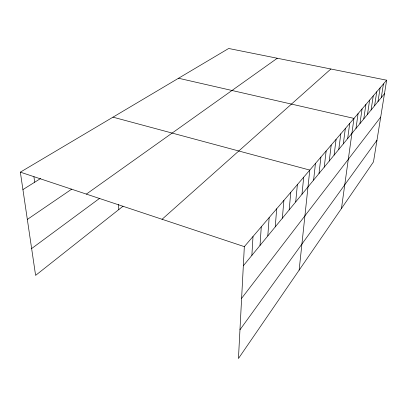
<?xml version="1.0" encoding="UTF-8"?>
<svg xmlns="http://www.w3.org/2000/svg" width="407" height="407" viewBox="0 0 407 407"><rect width="100%" height="100%" fill="white"/><g stroke="black" fill="none" stroke-linecap="round" stroke-linejoin="round"><path stroke-width="0.61" d="M386.65 80.199L244.332 246.637L238.451 358.516L373.489 161.864L386.65 80.199L228.673 48.484L20.35 172.151L35.602 275.381L123.067 206.196M251.872 255.372L253.006 236.492M260.022 245.436L261.274 226.826M267.801 235.948L269.159 217.603M275.239 226.877L276.689 208.796M282.356 218.203L283.893 200.371M289.173 209.89L290.781 192.313M295.706 201.928L297.385 184.595M301.974 194.281L303.714 177.193M299.135 270.136L309.788 170.085L112.983 117.16M313.609 180.098L315.456 163.461M319.017 173.504L320.904 157.087M324.231 167.15L326.155 150.946M329.253 161.024L331.212 145.029M334.101 155.113L336.09 139.326M338.782 149.41L340.801 133.822M343.299 143.895L345.345 128.505M347.67 138.568L349.735 123.367M341.463 208.496L353.983 118.401L178.541 78.246M355.983 128.434L358.089 113.604M359.941 123.606L362.062 108.954M363.777 118.93L365.908 104.457M367.49 114.398L369.632 100.097M371.092 110.007L373.244 95.874M374.588 105.744L376.75 91.773M377.981 101.608L380.148 87.8M381.278 97.594L383.445 83.944M239.962 329.792L376.974 140.227M241.616 298.326L380.708 117.068M243.325 265.791L384.473 93.691M162.072 219.281L330.876 69.002M31.639 248.56L99.567 198.382M86.37 194.103L277.289 58.247M27.335 219.434L71.764 189.102M22.924 189.591L40.588 178.531M20.35 172.151L244.332 246.637M33.923 176.704L34.676 182.234M118.503 204.502L118.824 209.554"/></g></svg>
